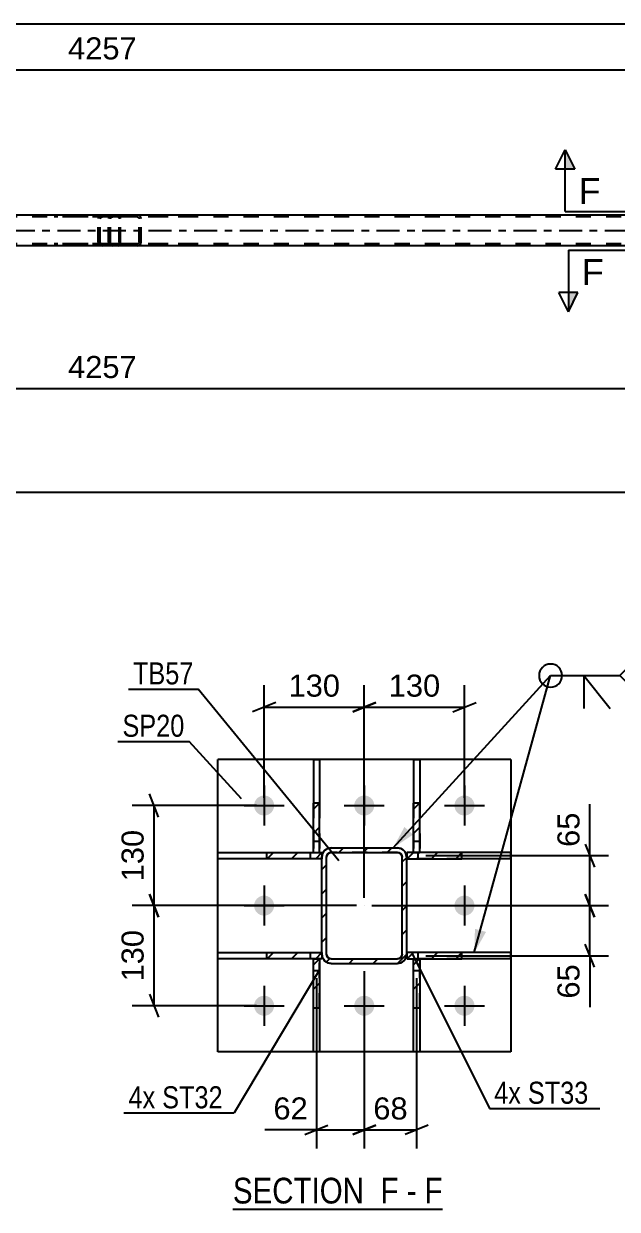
# Model space of a CAD drawing. Header units: millimetres. Extents: x 0 to 841, y 0 to 594.
# Drawn here: x 258.5 to 335.6, y 107.5 to 261.5 of the extents above; entities that cross this region are included whole.
import ezdxf

# ---------------------------------------------------------------- set-up
doc = ezdxf.new("R2010")
doc.units = ezdxf.units.MM
doc.linetypes.add('DXK_LINE_DOT2', pattern=[3.9198, 1.9599, -1.9599])
doc.linetypes.add('DXK_LINE_DOT3', pattern=[5.9187, 2.979, -0.9799, 0.9799, -0.9799])
doc.styles.add('Arial', font='ARIAL.TTF', dxfattribs={"height": 0.2})
doc.styles.add('Arial Narrow', font='ARIALN.TTF', dxfattribs={"height": 0.2})

# ---------------------------------------------------------------- blocks, each defined once
blk = doc.blocks.new('Unknown-318895945-18 - 6074')
at = {"color": 6, "linetype": 'Continuous'}
blk.add_line((285.68, 107.52), (312.89, 107.52), dxfattribs=at)
at = {"color": 0, "linetype": 'Continuous'}
for points in [[(303.79, 108.27), (303.79, 111.77), (285.68, 111.77), (285.68, 108.27)], [(307.18, 108.27), (307.18, 111.77), (304.84, 111.77), (304.84, 108.27)], [(309.5, 108.27), (309.5, 111.77), (308.23, 111.77), (308.23, 108.27)], [(312.89, 108.27), (312.89, 111.77), (310.55, 111.77), (310.55, 108.27)]]:
    blk.add_wipeout(points, dxfattribs=at)
at = {"color": 7, "linetype": 'Continuous', "style": 'Arial Narrow'}
for s, p in [('SECTION ', (285.68, 108.27)), ('F', (304.84, 108.27)), ('F', (310.55, 108.27)), ('-', (308.23, 108.27))]:
    blk.add_text(s, height=3.34, dxfattribs=at).set_placement(p)
blk = doc.blocks.new('Part-318895945-6223 - 6074')
at = {"linetype": 'Continuous'}
h = blk.add_hatch(dxfattribs=at)
h.set_pattern_fill('', scale=0.7, style=0, pattern_type=0)
h.set_pattern_definition([(45, (297.2322, 153.851), (-1.57154, 1.57154), [])])
h.paths.add_polyline_path([(297.23, 153.05), (297.23, 153.85), (290.08, 153.85), (290.08, 153.05)])
at = {"color": 2, "linetype": 'Continuous'}
for p, q in [((283.73, 153.05), (283.73, 153.85)), ((283.73, 153.85), (290.08, 153.85)), ((290.08, 153.05), (283.73, 153.05)), ((290.08, 153.85), (297.23, 153.85)), ((290.08, 153.05), (290.08, 153.85)), ((297.23, 153.05), (290.08, 153.05)), ((297.23, 153.85), (297.23, 153.05))]:
    blk.add_line(p, q, dxfattribs=at)
at = {"color": 7, "linetype": 'DXK_LINE_DOT2'}
for p, q in [((290.08, 153.85), (297.23, 153.85)), ((297.23, 153.05), (290.08, 153.05)), ((295.73, 153.05), (295.73, 153.85)), ((297.23, 153.85), (297.23, 153.05))]:
    blk.add_line(p, q, dxfattribs=at)
blk = doc.blocks.new('Bolt-318895945-6094 - 6074')
at = {"linetype": 'Continuous'}
for points in [[(291.03, 159.95, -1), (288.43, 159.95, -1)], [(304.03, 159.95, -1), (301.43, 159.95, -1)], [(317.03, 159.95, -1), (314.43, 159.95, -1)], [(291.03, 146.95, -1), (288.43, 146.95, -1)], [(317.03, 146.95, -1), (314.43, 146.95, -1)], [(291.03, 133.95, -1), (288.43, 133.95, -1)], [(304.03, 133.95, -1), (301.43, 133.95, -1)], [(317.03, 133.95, -1), (314.43, 133.95, -1)]]:
    blk.add_hatch(color=1, dxfattribs=at).paths.add_polyline_path(points)
at = {"color": 1, "linetype": 'Continuous'}
for p, q in [((289.73, 162.55), (289.73, 157.35)), ((302.73, 162.55), (302.73, 157.35)), ((315.73, 162.55), (315.73, 157.35)), ((287.13, 159.95), (292.33, 159.95)), ((300.13, 159.95), (305.33, 159.95)), ((313.13, 159.95), (318.33, 159.95)), ((289.73, 149.55), (289.73, 144.35)), ((315.73, 149.55), (315.73, 144.35)), ((287.13, 146.95), (292.33, 146.95)), ((313.13, 146.95), (318.33, 146.95)), ((289.73, 136.55), (289.73, 131.35)), ((302.73, 136.55), (302.73, 131.35)), ((315.73, 136.55), (315.73, 131.35)), ((287.13, 133.95), (292.33, 133.95)), ((300.13, 133.95), (305.33, 133.95)), ((313.13, 133.95), (318.33, 133.95))]:
    blk.add_line(p, q, dxfattribs=at)
blk = doc.blocks.new('Part-318895945-6156 - 6074')
at = {"linetype": 'Continuous'}
h = blk.add_hatch(dxfattribs=at)
h.set_pattern_fill('', scale=0.7, style=0, pattern_type=0)
h.set_pattern_definition([(45, (308.2322, 140.6483), (-1.57154, 1.57154), [])])
h.paths.add_polyline_path([(308.14, 140.19), (308.23, 140.65), (308.23, 153.25), (308.14, 153.71), (307.88, 154.1), (307.49, 154.36), (307.03, 154.45), (298.43, 154.45), (297.97, 154.36), (297.58, 154.1), (297.32, 153.71), (297.23, 153.25), (297.23, 140.65), (297.32, 140.19), (297.58, 139.8), (297.97, 139.54), (298.43, 139.45), (307.03, 139.45), (307.49, 139.54), (307.88, 139.8)])
h.paths.add_polyline_path([(307.26, 140.09), (307.03, 140.05), (298.43, 140.05), (298.2, 140.09), (298.01, 140.22), (297.88, 140.42), (297.83, 140.65), (297.83, 153.25), (297.88, 153.48), (298.01, 153.67), (298.2, 153.8), (298.43, 153.85), (307.03, 153.85), (307.26, 153.8), (307.46, 153.67), (307.59, 153.48), (307.63, 153.25), (307.63, 140.65), (307.59, 140.42), (307.46, 140.22)])
at = {"color": 7, "linetype": 'DXK_LINE_DOT2'}
for p, q in [((297.97, 154.36), (298.43, 154.45)), ((298.43, 154.45), (307.03, 154.45)), ((307.03, 154.45), (307.49, 154.36)), ((297.23, 153.25), (297.32, 153.71)), ((297.23, 140.65), (297.23, 153.25)), ((297.88, 153.48), (297.83, 153.25)), ((297.83, 140.65), (297.83, 153.25)), ((298.01, 153.67), (297.88, 153.48)), ((298.2, 153.8), (298.01, 153.67)), ((298.43, 153.85), (298.2, 153.8)), ((307.03, 153.85), (298.43, 153.85)), ((307.26, 153.8), (307.03, 153.85)), ((307.46, 153.67), (307.26, 153.8)), ((307.59, 153.48), (307.46, 153.67)), ((307.63, 153.25), (307.59, 153.48)), ((307.63, 140.65), (307.63, 153.25)), ((308.14, 153.71), (308.23, 153.25)), ((308.23, 140.65), (308.23, 153.25)), ((297.32, 140.19), (297.23, 140.65)), ((297.83, 140.65), (297.88, 140.42)), ((297.88, 140.42), (298.01, 140.22)), ((298.01, 140.22), (298.2, 140.09)), ((307.26, 140.09), (307.46, 140.22)), ((307.46, 140.22), (307.59, 140.42)), ((307.59, 140.42), (307.63, 140.65)), ((308.23, 140.65), (308.14, 140.19)), ((298.43, 139.45), (297.97, 139.54)), ((298.2, 140.09), (298.43, 140.05)), ((298.43, 140.05), (307.03, 140.05)), ((298.43, 139.45), (307.03, 139.45)), ((307.03, 140.05), (307.26, 140.09)), ((307.49, 139.54), (307.03, 139.45))]:
    blk.add_line(p, q, dxfattribs=at)
at = {"color": 2, "linetype": 'Continuous'}
for p, q in [((298.43, 154.45), (297.97, 154.36)), ((298.43, 154.45), (307.03, 154.45)), ((307.49, 154.36), (307.03, 154.45)), ((297.32, 153.71), (297.23, 153.25)), ((297.23, 140.65), (297.23, 153.25)), ((297.83, 153.25), (297.88, 153.48)), ((297.83, 140.65), (297.83, 153.25)), ((297.88, 153.48), (298.01, 153.67)), ((298.01, 153.67), (298.2, 153.8)), ((298.2, 153.8), (298.43, 153.85)), ((298.43, 153.85), (307.03, 153.85)), ((307.03, 153.85), (307.26, 153.8)), ((307.26, 153.8), (307.46, 153.67)), ((307.46, 153.67), (307.59, 153.48)), ((307.59, 153.48), (307.63, 153.25)), ((307.63, 140.65), (307.63, 153.25)), ((308.23, 153.25), (308.14, 153.71)), ((308.23, 140.65), (308.23, 153.25)), ((297.23, 140.65), (297.32, 140.19)), ((297.88, 140.42), (297.83, 140.65)), ((298.01, 140.22), (297.88, 140.42)), ((298.2, 140.09), (298.01, 140.22)), ((307.46, 140.22), (307.26, 140.09)), ((307.59, 140.42), (307.46, 140.22)), ((307.63, 140.65), (307.59, 140.42)), ((308.14, 140.19), (308.23, 140.65)), ((297.97, 139.54), (298.43, 139.45)), ((298.43, 140.05), (298.2, 140.09)), ((298.43, 140.05), (307.03, 140.05)), ((298.43, 139.45), (307.03, 139.45)), ((307.26, 140.09), (307.03, 140.05)), ((307.03, 139.45), (307.49, 139.54))]:
    blk.add_line(p, q, dxfattribs=at)
at = {"color": 7, "linetype": 'DXK_LINE_DOT3'}
blk.add_line((302.73, 146.95), (302.73, 146.95), dxfattribs=at)
at = {"color": 7, "linetype": 'DXK_LINE_DOT2'}
for centre, start, end in [((298.43, 153.25), 112.5, 157.5), ((307.03, 153.25), 22.5, 67.5), ((298.43, 140.65), 202.5, 247.5), ((307.03, 140.65), 292.5, 337.5)]:
    blk.add_arc(centre, 1.2, start, end, dxfattribs=at)
at = {"color": 2, "linetype": 'Continuous'}
for centre, start, end in [((298.43, 153.25), 112.5, 157.5), ((307.03, 153.25), 22.5, 67.5), ((298.43, 140.65), 202.5, 247.5), ((307.03, 140.65), 292.5, 337.5)]:
    blk.add_arc(centre, 1.2, start, end, dxfattribs=at)
blk = doc.blocks.new('Part-318895945-6161 - 6074')
at = {"linetype": 'Continuous'}
h = blk.add_hatch(dxfattribs=at)
h.set_pattern_fill('', scale=0.7, style=0, pattern_type=0)
h.set_pattern_definition([(45, (296.9166, 140.0405), (-1.57154, 1.57154), [])])
h.paths.add_polyline_path([(296.92, 133.63), (296.92, 140.04), (296.12, 140.04), (296.12, 133.63)])
at = {"color": 7, "linetype": 'DXK_LINE_DOT2'}
for p, q in [((296.12, 133.63), (296.12, 140.04)), ((296.12, 140.04), (296.92, 140.04)), ((296.92, 133.63), (296.92, 140.04)), ((296.12, 138.54), (296.92, 138.54))]:
    blk.add_line(p, q, dxfattribs=at)
at = {"color": 2, "linetype": 'Continuous'}
for p, q in [((296.12, 133.63), (296.12, 140.04)), ((296.12, 140.04), (296.92, 140.04)), ((296.92, 140.04), (296.92, 133.63)), ((296.12, 127.95), (296.12, 133.63)), ((296.92, 133.63), (296.12, 133.63)), ((296.92, 133.63), (296.92, 127.95)), ((296.92, 127.95), (296.12, 127.95))]:
    blk.add_line(p, q, dxfattribs=at)
blk = doc.blocks.new('Part-318895945-6166 - 6074')
at = {"linetype": 'Continuous'}
h = blk.add_hatch(dxfattribs=at)
h.set_pattern_fill('', scale=0.7, style=0, pattern_type=0)
h.set_pattern_definition([(45, (309.916, 140.0405), (-1.57154, 1.57154), [])])
h.paths.add_polyline_path([(309.92, 133.63), (309.92, 140.04), (309.12, 140.04), (309.12, 133.63)])
at = {"color": 7, "linetype": 'DXK_LINE_DOT2'}
for p, q in [((309.12, 133.63), (309.12, 140.04)), ((309.12, 140.04), (309.92, 140.04)), ((309.92, 133.63), (309.92, 140.04)), ((309.12, 138.54), (309.92, 138.54))]:
    blk.add_line(p, q, dxfattribs=at)
at = {"color": 2, "linetype": 'Continuous'}
for p, q in [((309.12, 133.63), (309.12, 140.04)), ((309.12, 140.04), (309.92, 140.04)), ((309.92, 140.04), (309.92, 133.63)), ((309.12, 127.95), (309.12, 133.63)), ((309.92, 133.63), (309.12, 133.63)), ((309.92, 133.63), (309.92, 127.95)), ((309.92, 127.95), (309.12, 127.95))]:
    blk.add_line(p, q, dxfattribs=at)
blk = doc.blocks.new('Part-318895945-6171 - 6074')
at = {"linetype": 'Continuous'}
h = blk.add_hatch(dxfattribs=at)
h.set_pattern_fill('', scale=0.7, style=0, pattern_type=0)
h.set_pattern_definition([(45, (296.9171, 160.2613), (-1.57154, 1.57154), [])])
h.paths.add_polyline_path([(296.92, 153.84), (296.92, 160.26), (296.12, 160.26), (296.12, 153.84)])
at = {"color": 2, "linetype": 'Continuous'}
for p, q in [((296.12, 165.95), (296.12, 160.26)), ((296.12, 165.95), (296.92, 165.95)), ((296.92, 165.95), (296.92, 160.26)), ((296.12, 153.84), (296.12, 160.26)), ((296.92, 160.26), (296.12, 160.26)), ((296.92, 153.84), (296.92, 160.26)), ((296.12, 153.84), (296.92, 153.84))]:
    blk.add_line(p, q, dxfattribs=at)
at = {"color": 7, "linetype": 'DXK_LINE_DOT2'}
for p, q in [((296.12, 160.26), (296.12, 153.84)), ((296.92, 160.26), (296.92, 153.84)), ((296.12, 155.34), (296.92, 155.34)), ((296.12, 153.84), (296.92, 153.84))]:
    blk.add_line(p, q, dxfattribs=at)
blk = doc.blocks.new('Part-318895945-6189 - 6074')
at = {"linetype": 'Continuous'}
h = blk.add_hatch(dxfattribs=at)
h.set_pattern_fill('', scale=0.7, style=0, pattern_type=0)
h.set_pattern_definition([(45, (309.9166, 160.2613), (-1.57154, 1.57154), [])])
h.paths.add_polyline_path([(309.92, 153.84), (309.92, 160.26), (309.12, 160.26), (309.12, 153.84)])
at = {"color": 2, "linetype": 'Continuous'}
for p, q in [((309.12, 165.95), (309.12, 160.26)), ((309.12, 165.95), (309.92, 165.95)), ((309.92, 165.95), (309.92, 160.26)), ((309.12, 153.84), (309.12, 160.26)), ((309.92, 160.26), (309.12, 160.26)), ((309.92, 153.84), (309.92, 160.26)), ((309.12, 153.84), (309.92, 153.84))]:
    blk.add_line(p, q, dxfattribs=at)
at = {"color": 7, "linetype": 'DXK_LINE_DOT2'}
for p, q in [((309.12, 160.26), (309.12, 153.84)), ((309.92, 160.26), (309.92, 153.84)), ((309.12, 155.34), (309.92, 155.34)), ((309.12, 153.84), (309.92, 153.84))]:
    blk.add_line(p, q, dxfattribs=at)
blk = doc.blocks.new('Part-318895945-6218 - 6074')
at = {"linetype": 'Continuous'}
h = blk.add_hatch(dxfattribs=at)
h.set_pattern_fill('', scale=0.7, style=0, pattern_type=0)
h.set_pattern_definition([(45, (297.2322, 140.851), (-1.57154, 1.57154), [])])
h.paths.add_polyline_path([(297.23, 140.05), (297.23, 140.85), (290.08, 140.85), (290.08, 140.05)])
at = {"color": 2, "linetype": 'Continuous'}
for p, q in [((283.73, 140.05), (283.73, 140.85)), ((283.73, 140.85), (290.08, 140.85)), ((290.08, 140.85), (297.23, 140.85)), ((290.08, 140.05), (290.08, 140.85)), ((297.23, 140.85), (297.23, 140.05)), ((290.08, 140.05), (283.73, 140.05)), ((297.23, 140.05), (290.08, 140.05))]:
    blk.add_line(p, q, dxfattribs=at)
at = {"color": 7, "linetype": 'DXK_LINE_DOT2'}
for p, q in [((290.08, 140.85), (297.23, 140.85)), ((295.73, 140.05), (295.73, 140.85)), ((297.23, 140.85), (297.23, 140.05)), ((297.23, 140.05), (290.08, 140.05))]:
    blk.add_line(p, q, dxfattribs=at)
blk = doc.blocks.new('Part-318895945-6228 - 6074')
at = {"linetype": 'Continuous'}
h = blk.add_hatch(dxfattribs=at)
h.set_pattern_fill('', scale=0.7, style=0, pattern_type=0)
h.set_pattern_definition([(45, (315.3895, 140.8508), (-1.57154, 1.57154), [])])
h.paths.add_polyline_path([(315.39, 140.05), (315.39, 140.85), (308.23, 140.85), (308.23, 140.05)])
at = {"color": 7, "linetype": 'DXK_LINE_DOT2'}
for p, q in [((315.39, 140.85), (308.23, 140.85)), ((308.23, 140.85), (308.23, 140.05)), ((309.73, 140.05), (309.73, 140.85)), ((315.39, 140.05), (308.23, 140.05))]:
    blk.add_line(p, q, dxfattribs=at)
at = {"color": 2, "linetype": 'Continuous'}
for p, q in [((315.39, 140.85), (308.23, 140.85)), ((308.23, 140.85), (308.23, 140.05)), ((321.73, 140.85), (315.39, 140.85)), ((315.39, 140.05), (315.39, 140.85)), ((321.73, 140.05), (321.73, 140.85)), ((308.23, 140.05), (315.39, 140.05)), ((321.73, 140.05), (315.39, 140.05))]:
    blk.add_line(p, q, dxfattribs=at)
blk = doc.blocks.new('Part-318895945-6233 - 6074')
at = {"linetype": 'Continuous'}
h = blk.add_hatch(dxfattribs=at)
h.set_pattern_fill('', scale=0.7, style=0, pattern_type=0)
h.set_pattern_definition([(45, (315.3895, 153.8508), (-1.57154, 1.57154), [])])
h.paths.add_polyline_path([(315.39, 153.05), (315.39, 153.85), (308.23, 153.85), (308.23, 153.05)])
at = {"color": 7, "linetype": 'DXK_LINE_DOT2'}
for p, q in [((315.39, 153.85), (308.23, 153.85)), ((308.23, 153.85), (308.23, 153.05)), ((315.39, 153.05), (308.23, 153.05)), ((309.73, 153.05), (309.73, 153.85))]:
    blk.add_line(p, q, dxfattribs=at)
at = {"color": 2, "linetype": 'Continuous'}
for p, q in [((315.39, 153.85), (308.23, 153.85)), ((308.23, 153.85), (308.23, 153.05)), ((308.23, 153.05), (315.39, 153.05)), ((321.73, 153.85), (315.39, 153.85)), ((315.39, 153.05), (315.39, 153.85)), ((321.73, 153.05), (315.39, 153.05)), ((321.73, 153.05), (321.73, 153.85))]:
    blk.add_line(p, q, dxfattribs=at)
blk = doc.blocks.new('Part-318895945-6246 - 6074')
at = {"color": 2, "linetype": 'Continuous'}
for p, q in [((321.73, 165.95), (283.73, 165.95)), ((283.73, 127.95), (283.73, 165.95)), ((321.73, 165.95), (321.73, 127.95)), ((321.73, 127.95), (283.73, 127.95))]:
    blk.add_line(p, q, dxfattribs=at)
blk = doc.blocks.new('Part-318895945-3366 - 3225')
at = {"color": 7, "linetype": 'DXK_LINE_DOT2'}
for p, q in [((665.33, 236.4), (91.26, 236.4)), ((665.33, 232.88), (91.26, 232.88))]:
    blk.add_line(p, q, dxfattribs=at)
at = {"color": 2, "linetype": 'Continuous'}
for p, q in [((523.34, 236.64), (188.8, 236.64)), ((353.07, 232.64), (188.8, 232.64))]:
    blk.add_line(p, q, dxfattribs=at)
at = {"color": 7, "linetype": 'DXK_LINE_DOT3'}
blk.add_line((91.26, 234.64), (665.33, 234.64), dxfattribs=at)
blk = doc.blocks.new('Part-318895945-3445 - 3225')
at = {"color": 7, "linetype": 'DXK_LINE_DOT2'}
for p, q in [((269.57, 236.34), (269.53, 236.16)), ((269.53, 233.12), (269.53, 236.16)), ((269.79, 236.16), (269.81, 236.25)), ((269.79, 233.12), (269.79, 236.16)), ((269.81, 236.25), (269.86, 236.33)), ((270.04, 236.64), (269.85, 236.6)), ((269.86, 236.33), (269.94, 236.38)), ((269.94, 236.38), (270.04, 236.4)), ((280.55, 236.64), (270.04, 236.64)), ((280.55, 236.4), (270.04, 236.4)), ((273.47, 236.6), (273.28, 236.64)), ((273.28, 236.4), (273.38, 236.38)), ((273.38, 236.38), (273.46, 236.33)), ((273.46, 236.33), (273.51, 236.25)), ((273.51, 236.25), (273.53, 236.16)), ((273.53, 233.12), (273.53, 236.16)), ((273.79, 236.16), (273.75, 236.34)), ((273.79, 233.12), (273.79, 236.16)), ((269.53, 233.12), (269.57, 232.93)), ((269.81, 233.02), (269.79, 233.12)), ((269.86, 232.95), (269.81, 233.02)), ((269.85, 232.67), (270.04, 232.64)), ((269.94, 232.89), (269.86, 232.95)), ((270.04, 232.88), (269.94, 232.89)), ((280.55, 232.88), (270.04, 232.88)), ((280.55, 232.64), (270.04, 232.64)), ((273.38, 232.89), (273.28, 232.88)), ((273.28, 232.64), (273.47, 232.67)), ((273.46, 232.95), (273.38, 232.89)), ((273.51, 233.02), (273.46, 232.95)), ((273.53, 233.12), (273.51, 233.02)), ((273.75, 232.93), (273.79, 233.12))]:
    blk.add_line(p, q, dxfattribs=at)
for centre, start, end in [((270.02, 236.13), 110.7583, 155.68), ((273.3, 236.13), 24.32, 69.2417), ((270.02, 233.14), 204.32, 249.2417), ((273.3, 233.14), 290.7583, 335.68)]:
    blk.add_arc(centre, 0.496, start, end, dxfattribs=at)
blk = doc.blocks.new('Part-318895945-3452 - 3225')
at = {"color": 7, "linetype": 'DXK_LINE_DOT2'}
for p, q in [((270.81, 236.64), (262.48, 236.64)), ((270.81, 236.4), (262.48, 236.4)), ((268.25, 236.34), (268.21, 236.16)), ((268.21, 233.12), (268.21, 236.16)), ((268.47, 236.16), (268.48, 236.25)), ((268.47, 233.12), (268.47, 236.16)), ((268.48, 236.25), (268.54, 236.33)), ((268.72, 236.64), (268.52, 236.6)), ((268.54, 236.33), (268.62, 236.38)), ((268.62, 236.38), (268.72, 236.4)), ((269.53, 236.4), (269.53, 236.64)), ((270.91, 236.6), (270.81, 236.64)), ((270.81, 236.4), (270.86, 236.38)), ((270.86, 236.38), (270.9, 236.33)), ((270.9, 236.33), (270.93, 236.25)), ((271, 236.5), (270.91, 236.6)), ((270.93, 236.25), (270.94, 236.16)), ((270.94, 233.12), (270.94, 236.16)), ((271.06, 236.34), (271, 236.5)), ((271.08, 236.16), (271.06, 236.34)), ((271.08, 233.12), (271.08, 236.16)), ((270.81, 232.88), (262.48, 232.88)), ((270.81, 232.64), (262.48, 232.64)), ((268.21, 233.12), (268.25, 232.93)), ((268.48, 233.02), (268.47, 233.12)), ((268.54, 232.95), (268.48, 233.02)), ((268.52, 232.67), (268.72, 232.64)), ((268.62, 232.89), (268.54, 232.95)), ((268.72, 232.88), (268.62, 232.89)), ((269.53, 232.67), (269.53, 232.88)), ((269.53, 232.64), (269.53, 232.67)), ((270.86, 232.89), (270.81, 232.88)), ((270.81, 232.64), (270.91, 232.67)), ((270.9, 232.95), (270.86, 232.89)), ((270.93, 233.02), (270.9, 232.95)), ((270.91, 232.67), (271, 232.78)), ((270.94, 233.12), (270.93, 233.02)), ((271, 232.78), (271.06, 232.93)), ((271.06, 232.93), (271.08, 233.12))]:
    blk.add_line(p, q, dxfattribs=at)
for centre, start, end in [((268.7, 236.14), 111.1941, 156.1506), ((268.7, 233.13), 203.8494, 248.8059)]:
    blk.add_arc(centre, 0.492, start, end, dxfattribs=at)
blk = doc.blocks.new('StraightDimension-318895945-6281 - 6074')
at = {"color": 7, "linetype": 'Continuous'}
for p, q in [((276.04, 145.45), (274.84, 148.45)), ((301.73, 146.95), (272.59, 146.95)), ((275.44, 133.95), (275.44, 146.95)), ((274.84, 135.45), (276.04, 132.45)), ((288.73, 133.95), (272.59, 133.95))]:
    blk.add_line(p, q, dxfattribs=at)
at = {"color": 0}
blk.add_wipeout([(274.69, 144.38), (270.49, 144.38), (270.49, 136.51), (274.69, 136.51)], dxfattribs=at)
at = {"color": 3, "style": 'Arial'}
blk.add_text('130', height=2.865, rotation=90.0002, dxfattribs=at).set_placement((274.09, 137.11))
blk = doc.blocks.new('StraightDimension-318895945-6334 - 6074')
at = {"color": 7, "linetype": 'Continuous'}
for p, q in [((289.73, 160.95), (289.73, 175.59)), ((302.73, 147.95), (302.73, 175.59)), ((291.23, 173.34), (288.23, 172.14)), ((289.73, 172.74), (302.73, 172.74)), ((301.23, 172.14), (304.23, 173.34))]:
    blk.add_line(p, q, dxfattribs=at)
at = {"color": 0}
blk.add_wipeout([(300.17, 173.49), (300.17, 177.69), (292.3, 177.69), (292.3, 173.49)], dxfattribs=at)
at = {"color": 3, "style": 'Arial'}
blk.add_text('130', height=2.865, dxfattribs=at).set_placement((292.9, 174.09))
blk = doc.blocks.new('StraightDimension-318895945-6265 - 6074')
at = {"color": 7, "linetype": 'Continuous'}
for p, q in [((276.04, 158.45), (274.84, 161.45)), ((288.73, 159.95), (272.59, 159.95)), ((275.44, 146.95), (275.44, 159.95)), ((274.84, 148.45), (276.04, 145.45)), ((301.73, 146.95), (272.59, 146.95))]:
    blk.add_line(p, q, dxfattribs=at)
at = {"color": 0}
blk.add_wipeout([(274.69, 157.38), (270.49, 157.38), (270.49, 149.51), (274.69, 149.51)], dxfattribs=at)
at = {"color": 3, "style": 'Arial'}
blk.add_text('130', height=2.865, rotation=90.0002, dxfattribs=at).set_placement((274.09, 150.11))
blk = doc.blocks.new('StraightDimension-318895945-6298 - 6074')
at = {"color": 7, "linetype": 'Continuous'}
for p, q in [((302.73, 138.45), (302.73, 115.43)), ((309.52, 137.54), (309.52, 115.43)), ((301.23, 117.23), (304.23, 118.43)), ((302.73, 117.83), (309.52, 117.83)), ((311.02, 118.43), (308.02, 117.23))]:
    blk.add_line(p, q, dxfattribs=at)
at = {"color": 0}
blk.add_wipeout([(308.95, 118.58), (308.95, 122.78), (303.3, 122.78), (303.3, 118.58)], dxfattribs=at)
at = {"color": 3, "style": 'Arial'}
blk.add_text('68', height=2.865, dxfattribs=at).set_placement((303.9, 119.18))
blk = doc.blocks.new('StraightDimension-318895945-6303 - 6074')
at = {"color": 7, "linetype": 'Continuous'}
for p, q in [((296.52, 137.54), (296.52, 115.43)), ((302.73, 138.45), (302.73, 115.43)), ((295.02, 117.23), (298.02, 118.43)), ((296.52, 117.83), (302.73, 117.83)), ((304.23, 118.43), (301.23, 117.23))]:
    blk.add_line(p, q, dxfattribs=at)
at = {"color": 0}
blk.add_wipeout([(295.99, 118.58), (295.99, 122.78), (290.34, 122.78), (290.34, 118.58)], dxfattribs=at)
at = {"color": 7, "linetype": 'Continuous'}
blk.add_line((296.52, 117.83), (289.82, 117.83), dxfattribs=at)
blk.add_line((296.52, 117.83), (289.82, 117.83), dxfattribs=at)
at = {"color": 3, "style": 'Arial'}
blk.add_text('62', height=2.865, dxfattribs=at).set_placement((290.94, 119.18))
blk = doc.blocks.new('StraightDimension-318895945-6309 - 6074')
at = {"color": 7, "linetype": 'Continuous'}
for p, q in [((331.41, 154.95), (332.61, 151.95)), ((310.73, 153.45), (334.41, 153.45)), ((332.01, 146.95), (332.01, 153.45)), ((332.61, 145.45), (331.41, 148.45)), ((303.73, 146.95), (334.41, 146.95))]:
    blk.add_line(p, q, dxfattribs=at)
at = {"color": 0}
blk.add_wipeout([(331.26, 159.62), (327.06, 159.62), (327.06, 153.98), (331.26, 153.98)], dxfattribs=at)
at = {"color": 7, "linetype": 'Continuous'}
blk.add_line((332.01, 153.45), (332.01, 160.15), dxfattribs=at)
blk.add_line((332.01, 153.45), (332.01, 160.15), dxfattribs=at)
at = {"color": 3, "style": 'Arial'}
blk.add_text('65', height=2.865, rotation=90.0002, dxfattribs=at).set_placement((330.66, 154.58))
blk = doc.blocks.new('StraightDimension-318895945-6321 - 6074')
at = {"color": 7, "linetype": 'Continuous'}
for p, q in [((331.41, 148.45), (332.61, 145.45)), ((303.73, 146.95), (334.41, 146.95)), ((332.01, 140.45), (332.01, 146.95)), ((332.61, 138.95), (331.41, 141.95)), ((310.73, 140.45), (334.41, 140.45))]:
    blk.add_line(p, q, dxfattribs=at)
at = {"color": 0}
blk.add_wipeout([(331.26, 139.93), (327.06, 139.93), (327.06, 134.28), (331.26, 134.28)], dxfattribs=at)
at = {"color": 7, "linetype": 'Continuous'}
blk.add_line((332.01, 140.45), (332.01, 133.75), dxfattribs=at)
blk.add_line((332.01, 140.45), (332.01, 133.75), dxfattribs=at)
at = {"color": 3, "style": 'Arial'}
blk.add_text('65', height=2.865, rotation=90.0002, dxfattribs=at).set_placement((330.66, 134.88))
blk = doc.blocks.new('StraightDimension-318895945-6350 - 6074')
at = {"color": 7, "linetype": 'Continuous'}
for p, q in [((302.73, 147.95), (302.73, 175.59)), ((315.73, 160.95), (315.73, 175.59)), ((304.23, 173.34), (301.23, 172.14)), ((302.73, 172.74), (315.73, 172.74)), ((314.23, 172.14), (317.23, 173.34))]:
    blk.add_line(p, q, dxfattribs=at)
at = {"color": 0}
blk.add_wipeout([(313.17, 173.49), (313.17, 177.69), (305.3, 177.69), (305.3, 173.49)], dxfattribs=at)
at = {"color": 3, "style": 'Arial'}
blk.add_text('130', height=2.865, dxfattribs=at).set_placement((305.9, 174.09))
blk = doc.blocks.new('StraightDimension-318895945-3535 - 3225')
at = {"color": 7, "linetype": 'Continuous'}
blk.add_line((82.64, 261.48), (673.95, 261.48), dxfattribs=at)
blk = doc.blocks.new('StraightDimension-318895945-3589 - 3225')
at = {"color": 7, "linetype": 'Continuous'}
blk.add_line((183.6, 255.5), (353.87, 255.5), dxfattribs=at)
at = {"color": 0}
blk.add_wipeout([(273.78, 256.25), (273.78, 260.45), (263.69, 260.45), (263.69, 256.25)], dxfattribs=at)
at = {"color": 3, "style": 'Arial'}
blk.add_text('4257', height=2.865, dxfattribs=at).set_placement((264.29, 256.85))
blk = doc.blocks.new('StraightDimension-318895945-3645 - 3225')
at = {"color": 7, "linetype": 'Continuous'}
blk.add_line((183.6, 214.12), (353.87, 214.12), dxfattribs=at)
at = {"color": 0}
blk.add_wipeout([(273.78, 214.87), (273.78, 219.07), (263.69, 219.07), (263.69, 214.87)], dxfattribs=at)
at = {"color": 3, "style": 'Arial'}
blk.add_text('4257', height=2.865, dxfattribs=at).set_placement((264.29, 215.47))
blk = doc.blocks.new('StraightDimension-318895945-3666 - 3225')
at = {"color": 7, "linetype": 'Continuous'}
blk.add_line((82, 200.66), (674.59, 200.66), dxfattribs=at)
blk = doc.blocks.new('Mark-318895945-6152 - 6074')
at = {"color": 0}
blk.add_wipeout([(280.56, 175.68), (280.56, 178.68), (272.71, 178.68), (272.71, 175.68)], dxfattribs=at)
blk.add_wipeout([(280.56, 175.68), (280.56, 178.68), (272.71, 178.68), (272.71, 175.68)], dxfattribs=at)
at = {"color": 30, "linetype": 'Continuous'}
for p in [(272.11, 175.08), (299.42, 152.75)]:
    blk.add_line(p, (281.16, 175.08), dxfattribs=at)
at = {"color": 3, "style": 'Arial Narrow'}
blk.add_text('TB57', height=2.863, dxfattribs=at).set_placement((272.71, 175.68))
blk = doc.blocks.new('Mark-318895945-6242 - 6074')
at = {"color": 0}
blk.add_wipeout([(279.39, 168.88), (279.39, 171.88), (271.35, 171.88), (271.35, 168.88)], dxfattribs=at)
blk.add_wipeout([(279.39, 168.88), (279.39, 171.88), (271.35, 171.88), (271.35, 168.88)], dxfattribs=at)
at = {"color": 30, "linetype": 'Continuous'}
for p in [(270.75, 168.28), (286.78, 160.82)]:
    blk.add_line(p, (279.99, 168.28), dxfattribs=at)
at = {"color": 3, "style": 'Arial Narrow'}
blk.add_text('SP20', height=2.863, dxfattribs=at).set_placement((271.35, 168.88))
blk = doc.blocks.new('MarkSet-318895945-6445 - 6074')
at = {"color": 0}
for points in [[(323.06, 121.22), (323.06, 124.22), (319.59, 124.22), (319.59, 121.22)], [(331.81, 121.22), (331.81, 124.22), (323.96, 124.22), (323.96, 121.22)]]:
    blk.add_wipeout(points, dxfattribs=at)
for points in [[(323.06, 121.22), (323.06, 124.22), (319.59, 124.22), (319.59, 121.22)], [(331.81, 121.22), (331.81, 124.22), (323.96, 124.22), (323.96, 121.22)]]:
    blk.add_wipeout(points, dxfattribs=at)
at = {"color": 30, "linetype": 'Continuous'}
for p, q in [((308.99, 140.65), (318.99, 120.62)), ((318.99, 120.62), (333.31, 120.62))]:
    blk.add_line(p, q, dxfattribs=at)
at = {"color": 3, "style": 'Arial Narrow'}
for s, p in [('4x', (319.59, 121.22)), ('ST33', (323.96, 121.22))]:
    blk.add_text(s, height=2.863, dxfattribs=at).set_placement(p)
blk = doc.blocks.new('WeldMark-318895945-6366 - 6074')
at = {"linetype": 'Continuous'}
for points in [[(309.05, 156.16), (306.47, 154.45), (307.94, 157.17)], [(318.53, 143.54), (317.01, 140.85), (317.09, 143.94)]]:
    blk.add_hatch(color=30, dxfattribs=at).paths.add_polyline_path(points)
at = {"color": 30, "linetype": 'Continuous'}
for p, q in [((306.47, 154.45), (326.91, 176.83)), ((317.01, 140.85), (326.91, 176.83)), ((326.91, 176.83), (335.91, 176.83))]:
    blk.add_line(p, q, dxfattribs=at)
at = {"color": 3, "linetype": 'Continuous'}
for q in [(334.63, 172.54), (331.2, 172.54)]:
    blk.add_line((331.2, 176.83), q, dxfattribs=at)
for start, end in [(90, 270), (270, 90)]:
    blk.add_arc((326.91, 176.83), 1.5, start, end, dxfattribs=at)
at = {"color": 0, "linetype": 'Continuous'}
blk.add_wipeout([(347.29, 175.93), (347.29, 178.93), (339.51, 178.93), (339.51, 175.93)], dxfattribs=at)
blk.add_wipeout([(347.29, 175.93), (347.29, 178.93), (339.51, 178.93), (339.51, 175.93)], dxfattribs=at)
at = {"color": 3, "linetype": 'Continuous'}
for q in [(340.2, 181.11), (340.2, 172.54)]:
    blk.add_line((335.91, 176.83), q, dxfattribs=at)
at = {"color": 3, "linetype": 'Continuous', "style": 'Arial'}
blk.add_text('TYP', height=2.865, dxfattribs=at).set_placement((339.51, 175.93))
blk = doc.blocks.new('MarkSet-318895945-6415 - 6074')
at = {"color": 30, "linetype": 'Continuous'}
blk.add_line((296.92, 138.62), (285.86, 120.03), dxfattribs=at)
at = {"color": 0}
for points in [[(275.6, 120.63), (275.6, 123.63), (272.13, 123.63), (272.13, 120.63)], [(284.36, 120.63), (284.36, 123.63), (276.5, 123.63), (276.5, 120.63)]]:
    blk.add_wipeout(points, dxfattribs=at)
for points in [[(275.6, 120.63), (275.6, 123.63), (272.13, 123.63), (272.13, 120.63)], [(284.36, 120.63), (284.36, 123.63), (276.5, 123.63), (276.5, 120.63)]]:
    blk.add_wipeout(points, dxfattribs=at)
at = {"color": 30, "linetype": 'Continuous'}
blk.add_line((271.53, 120.03), (285.86, 120.03), dxfattribs=at)
at = {"color": 3, "style": 'Arial Narrow'}
for s, p in [('4x', (272.13, 120.63)), ('ST32', (276.5, 120.63))]:
    blk.add_text(s, height=2.863, dxfattribs=at).set_placement(p)
blk = doc.blocks.new('SectionMark-318895945-3697 - 3225')
at = {"linetype": 'Continuous'}
for points in [[(329.21, 226.57), (330.46, 226.57), (329.21, 224.07)], [(379.44, 226.57), (380.69, 226.57), (380.69, 224.07)]]:
    blk.add_hatch(color=6, dxfattribs=at).paths.add_polyline_path(points)
at = {"color": 6, "linetype": 'Continuous'}
for p, q in [((329.21, 232.07), (337.21, 232.07)), ((329.21, 232.07), (329.21, 224.07)), ((380.69, 232.07), (372.69, 232.07)), ((380.69, 232.07), (380.69, 224.07)), ((329.21, 224.07), (327.96, 226.57)), ((330.46, 226.57), (327.96, 226.57)), ((329.21, 224.07), (330.46, 226.57)), ((379.44, 226.57), (381.94, 226.57)), ((380.69, 224.07), (379.44, 226.57)), ((381.94, 226.57), (380.69, 224.07))]:
    blk.add_line(p, q, dxfattribs=at)
at = {"color": 0, "linetype": 'Continuous'}
for points in [[(333.81, 227.57), (333.81, 231.07), (330.96, 231.07), (330.96, 227.57)], [(378.94, 227.57), (378.94, 231.07), (376.09, 231.07), (376.09, 227.57)]]:
    blk.add_wipeout(points, dxfattribs=at)
at = {"color": 3, "linetype": 'Continuous', "style": 'Arial'}
for p in [(330.96, 227.57), (376.09, 227.57)]:
    blk.add_text('F', height=3.34, dxfattribs=at).set_placement(p)
blk = doc.blocks.new('SectionMark-318895945-3705 - 3225')
at = {"linetype": 'Continuous'}
for points in [[(330.04, 242.59), (328.79, 242.59), (328.79, 245.09)], [(380.41, 242.59), (379.16, 242.59), (380.41, 245.09)]]:
    blk.add_hatch(color=6, dxfattribs=at).paths.add_polyline_path(points)
at = {"color": 6, "linetype": 'Continuous'}
for p, q in [((327.54, 242.59), (328.79, 245.09)), ((328.79, 237.09), (328.79, 245.09)), ((328.79, 245.09), (330.04, 242.59)), ((380.41, 245.09), (379.16, 242.59)), ((380.41, 237.09), (380.41, 245.09)), ((380.41, 245.09), (381.66, 242.59)), ((330.04, 242.59), (327.54, 242.59)), ((379.16, 242.59), (381.66, 242.59)), ((328.79, 237.09), (336.79, 237.09)), ((380.41, 237.09), (372.41, 237.09))]:
    blk.add_line(p, q, dxfattribs=at)
at = {"color": 0, "linetype": 'Continuous'}
for points in [[(333.39, 238.09), (333.39, 241.59), (330.54, 241.59), (330.54, 238.09)], [(378.66, 238.09), (378.66, 241.59), (375.81, 241.59), (375.81, 238.09)]]:
    blk.add_wipeout(points, dxfattribs=at)
at = {"color": 3, "linetype": 'Continuous', "style": 'Arial'}
for p in [(330.54, 238.09), (375.81, 238.09)]:
    blk.add_text('F', height=3.34, dxfattribs=at).set_placement(p)

msp = doc.modelspace()

# ---------------------------------------------------------------- block references
for name in ['StraightDimension-318895945-3535 - 3225', 'Part-318895945-3366 - 3225', 'Part-318895945-3452 - 3225', 'Part-318895945-3445 - 3225', 'StraightDimension-318895945-3645 - 3225', 'Part-318895945-6246 - 6074', 'Part-318895945-6171 - 6074', 'Part-318895945-6189 - 6074', 'Bolt-318895945-6094 - 6074', 'Part-318895945-6156 - 6074', 'Part-318895945-6223 - 6074', 'Part-318895945-6233 - 6074', 'Part-318895945-6218 - 6074', 'Part-318895945-6228 - 6074', 'Part-318895945-6161 - 6074', 'Part-318895945-6166 - 6074', 'Unknown-318895945-18 - 6074']:
    msp.add_blockref(name, (0, 0))

# ---------------------------------------------------------------- next in the draw order: block references
for name in ['StraightDimension-318895945-3589 - 3225', 'StraightDimension-318895945-3666 - 3225', 'StraightDimension-318895945-6281 - 6074']:
    msp.add_blockref(name, (0, 0))

# ---------------------------------------------------------------- next in the draw order: block references
for name in ['SectionMark-318895945-3705 - 3225', 'SectionMark-318895945-3697 - 3225', 'StraightDimension-318895945-6334 - 6074', 'StraightDimension-318895945-6298 - 6074']:
    msp.add_blockref(name, (0, 0))

# ---------------------------------------------------------------- next in the draw order: block references
for name in ['StraightDimension-318895945-6265 - 6074', 'StraightDimension-318895945-6309 - 6074', 'StraightDimension-318895945-6303 - 6074']:
    msp.add_blockref(name, (0, 0))

# ---------------------------------------------------------------- next in the draw order: block references
for name in ['Mark-318895945-6152 - 6074', 'StraightDimension-318895945-6321 - 6074', 'MarkSet-318895945-6415 - 6074']:
    msp.add_blockref(name, (0, 0))

# ---------------------------------------------------------------- next in the draw order: block references
for name in ['StraightDimension-318895945-6350 - 6074', 'Mark-318895945-6242 - 6074', 'MarkSet-318895945-6445 - 6074']:
    msp.add_blockref(name, (0, 0))

# ---------------------------------------------------------------- next in the draw order: block references
msp.add_blockref('WeldMark-318895945-6366 - 6074', (0, 0))

doc.saveas('drawing.dxf')
